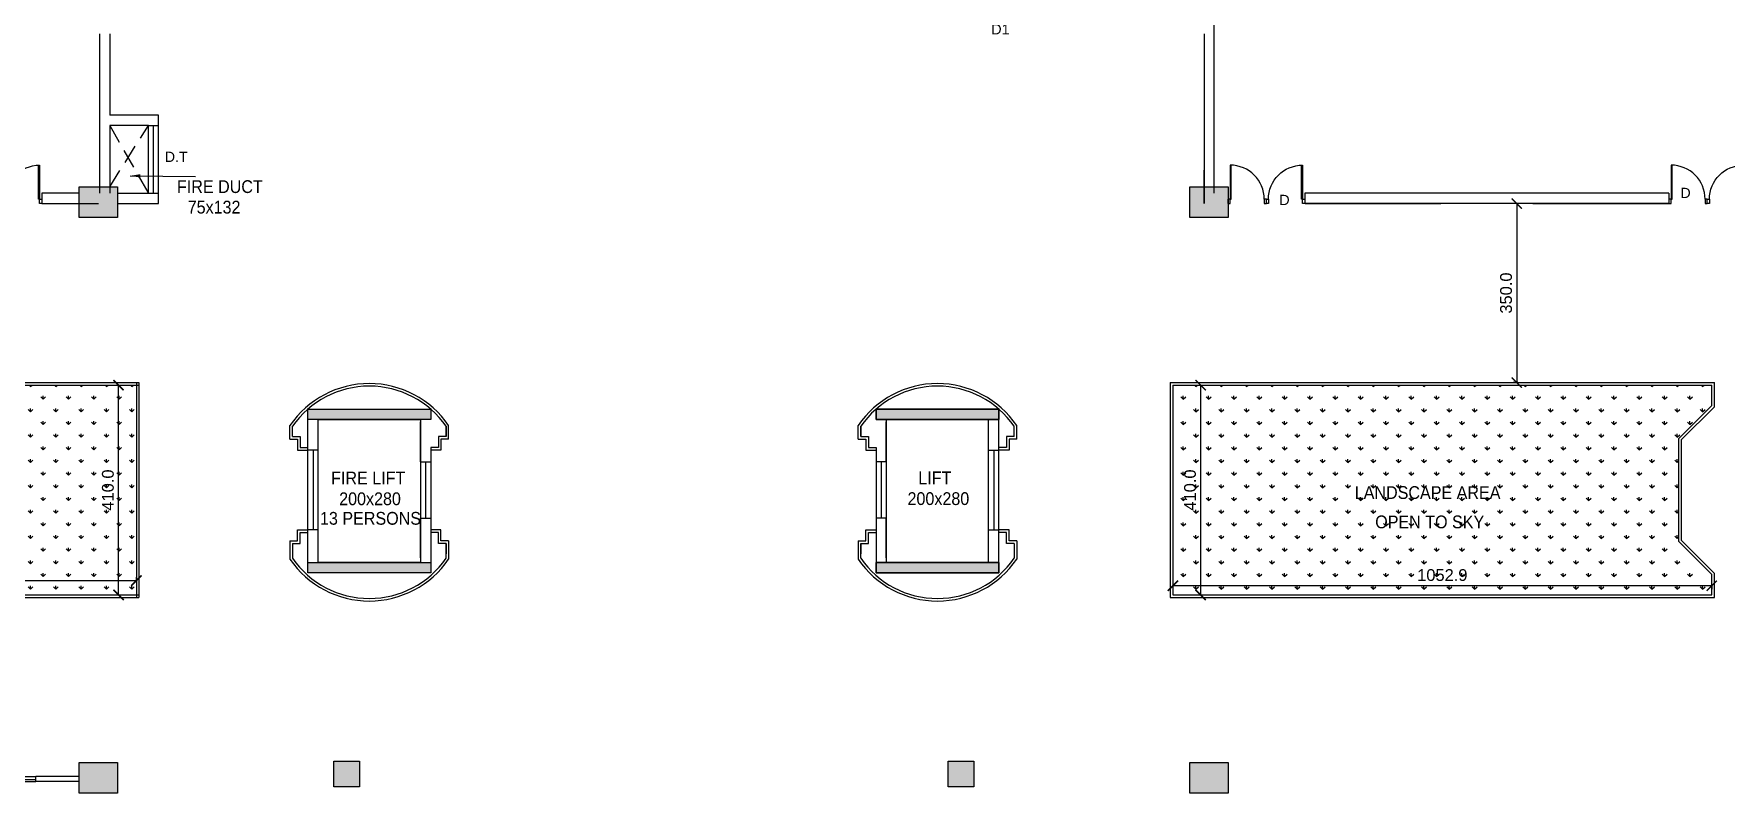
# Model space of a CAD drawing. Extents: x 53439 to 79867, y -144071 to -73305.
# Drawn here: x 64711 to 68017, y -126106 to -124622 of the extents above; entities that cross this region are included whole.
import ezdxf

# ---------------------------------------------------------------- set-up
doc = ezdxf.new("R2010")
doc.units = 0
doc.header["$LTSCALE"] = 0.1
doc.header["$MEASUREMENT"] = 0
doc.header["$PDMODE"] = 35
doc.header["$PDSIZE"] = -0.8
doc.linetypes.add('HIDDEN', pattern=[0.375, 0.25, -0.125])
doc.layers.get('0').update_dxf_attribs({"linetype": 'CONTINUOUS'})
doc.layers.get('DEFPOINTS').update_dxf_attribs({"linetype": 'CONTINUOUS'})
for name, color, linetype in [('DOOR', 30, 'CONTINUOUS'), ('HAT', 253, 'CONTINUOUS'), ('LAYER4', 130, 'CONTINUOUS'), ('TEXT', 7, 'CONTINUOUS'), ('THIN', 4, 'CONTINUOUS'), ('THIN_HA', 253, 'CONTINUOUS'), ('WALL', 6, 'CONTINUOUS'), ('WIN', 102, 'CONTINUOUS')]:
    doc.layers.add(name, color=color, linetype=linetype)
doc.styles.add('1MM', font='arial.ttf')
doc.styles.add('DIM', font='arial.ttf', dxfattribs={"width": 0.7, "height": 1})
doc.styles.add('DUTCH', font='arial.ttf')
doc.dimstyles.new('KRI', dxfattribs={"dimtxt": 23, "dimasz": 20, "dimexe": 7, "dimexo": 0, "dimgap": 9, "dimtad": 1, "dimdec": 1, "dimzin": 1, "dimtxsty": '1MM', "dimblk": 'ARCHTICK', "dimcen": 0.5, "dimclrd": 252, "dimclre": 252, "dimclrt": 7, "dimaunit": 1, "dimadec": 8, "dimazin": 3, "dimtfac": 1, "dimtdec": 1, "dimtmove": 0, "dimatfit": 3})
pattern_1 = [(90, (-33523.066, -111229.082), (-24.7487373, 24.7487373), [6.5625, -42.934975]), (45, (-33523.066, -111229.08), (-24.748737, 24.748737), [6.5625, -28.4375]), (135, (-33523.066, -111229.08), (-24.748737, -24.748737), [6.5625, -28.4375])]

# ---------------------------------------------------------------- blocks, each defined once
blk = doc.blocks.new('A$C764D24B9')
at = {"layer": 'DOOR'}
for points in [[(0.056, 0.111), (0.083, 0.111), (0.083, 1), (0.056, 1)], [(0, 0), (0.056, 0), (0.056, 0.111), (0, 0.111)], [(0.944, 0), (1, 0), (1, 0.111), (0.944, 0.111)]]:
    blk.add_lwpolyline(points, close=True, dxfattribs=at)
blk.add_arc((0.056, 0.111), 0.889, 0, 90, dxfattribs=at)
blk = doc.blocks.new('YTTU')
at = {"layer": 'THIN_HA', "linetype": 'CONTINUOUS', "ltscale": 0.1}
blk.add_hatch(color=2, dxfattribs=at).paths.add_polyline_path([(-6879.58, -1156.369), (-6878.83, -1156.369), (-6878.83, -1156.969), (-6879.58, -1156.969)])
at = {"layer": 'THIN_HA', "color": 2, "linetype": 'CONTINUOUS', "ltscale": 0.1}
blk.add_lwpolyline([(-6879.58, -1156.369), (-6878.83, -1156.369), (-6878.83, -1156.969), (-6879.58, -1156.969)], close=True, dxfattribs=at)
blk = doc.blocks.new('_ARCHTICK')
at = {"layer": 'WALL', "color": 0, "const_width": 0.15}
blk.add_lwpolyline([(-0.5, -0.5), (0.5, 0.5)], dxfattribs=at)
blk = doc.blocks.new('*D138')
at = {"layer": 'DEFPOINTS', "color": 0, "linetype": 'CONTINUOUS', "ltscale": 0.1}
for p in [(63981.6, -125693.3), (64911.5, -125690.4), (64911.5, -125693.3)]:
    blk.add_point(p, dxfattribs=at)
at = {"layer": 'WALL', "color": 252, "linetype": 'CONTINUOUS', "ltscale": 0.1}
for p, q in [((63981.6, -125693.3), (63981.6, -125683.4)), ((63981.6, -125690.4), (64911.5, -125690.4)), ((64911.5, -125693.3), (64911.5, -125683.4))]:
    blk.add_line(p, q, dxfattribs=at)
at = {"layer": 'WALL', "color": 252, "linetype": 'CONTINUOUS', "ltscale": 0.1, "xscale": 20, "yscale": 20, "zscale": 20, "rotation": 180}
blk.add_blockref('_ARCHTICK', (63981.6, -125690.4), dxfattribs=at)
at = {"layer": 'WALL', "color": 252, "linetype": 'CONTINUOUS', "ltscale": 0.1, "xscale": 20, "yscale": 20, "zscale": 20}
blk.add_blockref('_ARCHTICK', (64911.5, -125690.4), dxfattribs=at)
at = {"layer": 'WALL', "color": 7, "linetype": 'CONTINUOUS', "ltscale": 0.1, "insert": (64446.5, -125669.6), "char_height": 23, "attachment_point": 5, "style": '1MM'}
blk.add_mtext('929.9', dxfattribs=at)
blk = doc.blocks.new('*D139')
at = {"layer": 'DEFPOINTS', "color": 0, "linetype": 'CONTINUOUS', "ltscale": 0.1}
for p in [(64873.9, -125308.3), (64876.5, -125308.3), (64873.9, -125718.3)]:
    blk.add_point(p, dxfattribs=at)
at = {"layer": 'WALL', "color": 252, "linetype": 'CONTINUOUS', "ltscale": 0.1}
for p, q in [((64873.9, -125308.3), (64883.5, -125308.3)), ((64876.5, -125718.3), (64876.5, -125308.3)), ((64873.9, -125718.3), (64883.5, -125718.3))]:
    blk.add_line(p, q, dxfattribs=at)
at = {"layer": 'WALL', "color": 252, "linetype": 'CONTINUOUS', "ltscale": 0.1, "xscale": 20, "yscale": 20, "zscale": 20}
for p, rotation in [((64876.5, -125308.3), 90), ((64876.5, -125718.3), 270)]:
    blk.add_blockref('_ARCHTICK', p, dxfattribs=dict(at, rotation=rotation))
at = {"layer": 'WALL', "color": 7, "linetype": 'CONTINUOUS', "ltscale": 0.1, "insert": (64855.8, -125513.3), "char_height": 23, "attachment_point": 5, "rotation": 90, "style": '1MM'}
blk.add_mtext('410.0', dxfattribs=at)
blk = doc.blocks.new('*D140')
at = {"layer": 'DEFPOINTS', "color": 0, "linetype": 'CONTINUOUS', "ltscale": 0.1}
for p in [(66936.5, -125698.3, 9.3), (66936.5, -125700.3), (67989.4, -125698.3, 4.6)]:
    blk.add_point(p, dxfattribs=at)
at = {"layer": 'WALL', "color": 252, "linetype": 'CONTINUOUS', "ltscale": 0.1}
for p, q in [((66936.5, -125698.3), (66936.5, -125707.3)), ((67989.4, -125700.3), (66936.5, -125700.3)), ((67989.4, -125698.3), (67989.4, -125707.3))]:
    blk.add_line(p, q, dxfattribs=at)
at = {"layer": 'WALL', "color": 252, "linetype": 'CONTINUOUS', "ltscale": 0.1, "xscale": 20, "yscale": 20, "zscale": 20, "rotation": 180}
blk.add_blockref('_ARCHTICK', (66936.5, -125700.3), dxfattribs=at)
at = {"layer": 'WALL', "color": 252, "linetype": 'CONTINUOUS', "ltscale": 0.1, "xscale": 20, "yscale": 20, "zscale": 20}
blk.add_blockref('_ARCHTICK', (67989.4, -125700.3), dxfattribs=at)
at = {"layer": 'WALL', "color": 7, "linetype": 'CONTINUOUS', "ltscale": 0.1, "insert": (67462.9, -125679.6), "char_height": 23, "attachment_point": 5, "style": '1MM'}
blk.add_mtext('1052.9', dxfattribs=at)
blk = doc.blocks.new('*D141')
at = {"layer": 'DEFPOINTS', "color": 0, "linetype": 'CONTINUOUS', "ltscale": 0.1}
for p in [(66980.6, -125308.3, 9.3), (66980.6, -125718.3, 9.3), (66990.7, -125718.3)]:
    blk.add_point(p, dxfattribs=at)
at = {"layer": 'WALL', "color": 252, "linetype": 'CONTINUOUS', "ltscale": 0.1}
for p, q in [((66980.6, -125308.3), (66997.7, -125308.3)), ((66990.7, -125308.3), (66990.7, -125718.3)), ((66980.6, -125718.3), (66997.7, -125718.3))]:
    blk.add_line(p, q, dxfattribs=at)
at = {"layer": 'WALL', "color": 252, "linetype": 'CONTINUOUS', "ltscale": 0.1, "xscale": 20, "yscale": 20, "zscale": 20}
for p, rotation in [((66990.7, -125308.3), 90), ((66990.7, -125718.3), 270)]:
    blk.add_blockref('_ARCHTICK', p, dxfattribs=dict(at, rotation=rotation))
at = {"layer": 'WALL', "color": 7, "linetype": 'CONTINUOUS', "ltscale": 0.1, "insert": (66970, -125513.3), "char_height": 23, "attachment_point": 5, "rotation": 90, "style": '1MM'}
blk.add_mtext('410.0', dxfattribs=at)
blk = doc.blocks.new('*D145')
at = {"layer": 'DEFPOINTS', "color": 0, "linetype": 'CONTINUOUS', "ltscale": 0.1}
for p in [(67610.4, -124953.3), (67608.3, -125303.3), (67610.4, -125303.3, 9.3)]:
    blk.add_point(p, dxfattribs=at)
at = {"layer": 'WALL', "color": 252, "linetype": 'CONTINUOUS', "ltscale": 0.1}
for p, q in [((67610.4, -124953.3), (67601.3, -124953.3)), ((67608.3, -124953.3), (67608.3, -125303.3)), ((67610.4, -125303.3), (67601.3, -125303.3))]:
    blk.add_line(p, q, dxfattribs=at)
at = {"layer": 'WALL', "color": 252, "linetype": 'CONTINUOUS', "ltscale": 0.1, "xscale": 20, "yscale": 20, "zscale": 20}
for p, rotation in [((67608.3, -124953.3), 90), ((67608.3, -125303.3), 270)]:
    blk.add_blockref('_ARCHTICK', p, dxfattribs=dict(at, rotation=rotation))
at = {"layer": 'WALL', "color": 7, "linetype": 'CONTINUOUS', "ltscale": 0.1, "insert": (67587.5, -125128.3), "char_height": 23, "attachment_point": 5, "rotation": 90, "style": '1MM'}
blk.add_mtext('350.0', dxfattribs=at)

msp = doc.modelspace()

# ---------------------------------------------------------------- hatches: boundary and pattern name
at = {"layer": 'HAT', "linetype": 'CONTINUOUS', "ltscale": 0.1}
h = msp.add_hatch(dxfattribs=at)
h.set_pattern_fill('GRASS', color=3, scale=35, style=0)
h.set_pattern_definition(pattern_1)
h.paths.add_polyline_path([(64837.31, -125308.28), (63981.56, -125308.28), (63981.56, -125348.28), (64046.56, -125413.28), (64046.56, -125613.28), (63981.56, -125678.28), (63981.56, -125718.28), (64837.31, -125718.28)])
h.paths.add_polyline_path([(64401.94, -125652.13), (64491.1, -125652.13), (64491.1, -125687.11), (64401.94, -125687.11)], flags=24)
h.paths.add_polyline_path([(64328.02, -125588.15), (64554.05, -125588.15), (64554.05, -125549.35), (64328.02, -125549.35)], flags=24)
h.paths.add_polyline_path([(64293.72, -125530.56), (64591.43, -125530.56), (64591.43, -125491.78), (64293.72, -125491.78)], flags=24)
h = msp.add_hatch(dxfattribs=at)
h.set_pattern_fill('GRASS', color=3, scale=35, style=0)
h.set_pattern_definition(pattern_1)
h.paths.add_polyline_path([(64911.48, -125308.28), (64837.31, -125308.28), (64837.31, -125718.28), (64911.48, -125718.28)])
h.paths.add_polyline_path([(64838.3, -125558.26), (64838.3, -125468.3), (64873.29, -125468.3), (64873.29, -125558.26)], flags=24)
h = msp.add_hatch(dxfattribs=at)
h.set_pattern_fill('GRASS', color=3, scale=35, style=0)
h.set_pattern_definition(pattern_1)
h.paths.add_polyline_path([(67924.42, -125413.28), (67989.42, -125348.28), (67989.42, -125308.28), (67007.31, -125308.28), (67007.31, -125718.28), (67989.42, -125718.28), (67989.42, -125678.28), (67924.42, -125613.28)])
h.paths.add_polyline_path([(67007.31, -125308.28), (66936.48, -125308.28), (66936.48, -125718.28), (67007.31, -125718.28)])
h.paths.add_polyline_path([(67410.52, -125662.09), (67515.38, -125662.09), (67515.38, -125697.08), (67410.52, -125697.08)], flags=24)
h.paths.add_polyline_path([(67325.27, -125594.98), (67551.3, -125594.98), (67551.3, -125556.18), (67325.27, -125556.18)], flags=24)
h.paths.add_polyline_path([(67285.33, -125537.63), (67583.04, -125537.63), (67583.04, -125498.85), (67285.33, -125498.85)], flags=24)
h.paths.add_polyline_path([(66952.5, -125558.26), (66952.5, -125468.3), (66987.48, -125468.3), (66987.48, -125558.26)], flags=24)
at = {"layer": 'THIN_HA', "linetype": 'CONTINUOUS', "ltscale": 0.1}
for points in [[(65486.48, -125355.21), (65486.48, -125375.21), (65246.48, -125375.21), (65246.48, -125355.21)], [(66596.48, -125355.21), (66596.48, -125375.21), (66356.48, -125375.21), (66356.48, -125355.21)], [(65486.48, -125655.21), (65486.48, -125675.21), (65246.48, -125675.21), (65246.48, -125655.21)], [(66596.48, -125655.21), (66596.48, -125675.21), (66356.48, -125675.21), (66356.48, -125655.21)], [(65297.31, -126043.28), (65347.31, -126043.28), (65347.31, -126093.28), (65297.31, -126093.28)], [(66497.31, -126043.28), (66547.31, -126043.28), (66547.31, -126093.28), (66497.31, -126093.28)]]:
    msp.add_hatch(color=2, dxfattribs=at).paths.add_polyline_path(points)
at = {"layer": 'WALL', "linetype": 'CONTINUOUS', "ltscale": 0.1}
for points in [[(66596.48, -125355.21), (66356.48, -125355.21), (66356.48, -125375.21), (66596.48, -125375.21)], [(65246.48, -125655.21), (65486.48, -125655.21), (65486.48, -125675.21), (65246.48, -125675.21)], [(66596.48, -125655.21), (66356.48, -125655.21), (66356.48, -125675.21), (66596.48, -125675.21)]]:
    msp.add_hatch(color=4, dxfattribs=at).paths.add_polyline_path(points)

# ---------------------------------------------------------------- linework, layer by layer
at = {"layer": 'DOOR', "linetype": 'HIDDEN', "ltscale": 1500}
for p, q in [((64859.31, -124800.78), (64934.81, -124933.28)), ((64859.31, -124920.78), (64934.81, -124800.78))]:
    msp.add_line(p, q, dxfattribs=at)
at = {"layer": 'HAT', "color": 5, "linetype": 'CONTINUOUS', "ltscale": 0.1}
for p, q in [((64934.81, -124933.28), (64934.81, -124800.78)), ((64944.81, -124933.28), (64944.81, -124800.78)), ((64954.81, -124933.28), (64954.81, -124800.78))]:
    msp.add_line(p, q, dxfattribs=at)
at = {"layer": 'LAYER4', "linetype": 'CONTINUOUS', "ltscale": 0.1}
for p, q in [((63976.56, -125303.28), (64916.48, -125303.28)), ((63981.56, -125308.28), (64916.48, -125308.28)), ((64911.48, -125303.28), (64911.48, -125723.28)), ((64916.48, -125303.28), (64916.48, -125723.28)), ((66931.48, -125303.28, 9.26), (67994.42, -125303.28, 9.26)), ((66931.48, -125303.28, 9.26), (66931.48, -125723.28, 9.26)), ((66936.48, -125308.28, 9.26), (67989.42, -125308.28, 9.26)), ((66936.48, -125308.28, 9.26), (66936.48, -125718.28, 9.26)), ((67989.42, -125348.28, 4.63), (67989.42, -125308.28, 4.63)), ((67994.42, -125350.35, 4.63), (67994.42, -125303.28, 4.63)), ((67989.42, -125348.28, 4.63), (67924.42, -125413.28, 4.63)), ((67994.42, -125350.35, 4.63), (67929.42, -125415.35, 4.63)), ((67924.42, -125413.28, 4.63), (67924.42, -125613.28, 4.63)), ((67929.42, -125415.35, 4.63), (67929.42, -125611.21, 4.63)), ((67989.42, -125678.28, 4.63), (67924.42, -125613.28, 4.63)), ((67994.42, -125676.21, 4.63), (67929.42, -125611.21, 4.63)), ((67989.42, -125718.28, 4.63), (67989.42, -125678.28, 4.63)), ((67994.42, -125723.28, 4.63), (67994.42, -125676.21, 4.63)), ((63976.56, -125723.28), (64916.48, -125723.28)), ((63981.56, -125718.28), (64916.48, -125718.28)), ((66931.48, -125723.28, 9.26), (67994.42, -125723.28, 9.26)), ((66936.48, -125718.28, 9.26), (67989.42, -125718.28, 9.26))]:
    msp.add_line(p, q, dxfattribs=at)
at = {"layer": 'LAYER4', "color": 7, "linetype": 'CONTINUOUS', "ltscale": 0.1}
msp.add_line((64799.81, -126073.28), (64744.81, -126073.28), dxfattribs=at)
msp.add_line((64799.81, -126073.28), (64744.81, -126073.28), dxfattribs=at)
at = {"layer": 'THIN', "linetype": 'CONTINUOUS', "ltscale": 0.1}
for p, q in [((65466.48, -125458.28, 9.26), (65466.48, -125568.28, 9.26)), ((65476.48, -125458.28), (65476.48, -125568.28)), ((65486.48, -125458.28, 9.26), (65486.48, -125568.28, 9.26)), ((66356.48, -125458.28, 9.26), (66356.48, -125568.28, 9.26)), ((66366.48, -125458.28, 9.26), (66366.48, -125568.28, 9.26)), ((66376.48, -125458.28, 9.26), (66376.48, -125568.28, 9.26))]:
    msp.add_line(p, q, dxfattribs=at)
at = {"layer": 'THIN_HA', "color": 2, "linetype": 'CONTINUOUS', "ltscale": 0.1}
for points, elevation in [([(65486.48, -125355.21), (65486.48, -125375.21), (65246.48, -125375.21), (65246.48, -125355.21)], 9.26), ([(66596.48, -125355.21), (66596.48, -125375.21), (66356.48, -125375.21), (66356.48, -125355.21)], 9.26), ([(65486.48, -125655.21), (65486.48, -125675.21), (65246.48, -125675.21), (65246.48, -125655.21)], 9.26), ([(66596.48, -125655.21), (66596.48, -125675.21), (66356.48, -125675.21), (66356.48, -125655.21)], 9.26), ([(65297.31, -126043.28), (65347.31, -126043.28), (65347.31, -126093.28), (65297.31, -126093.28)], 0), ([(66497.31, -126043.28), (66547.31, -126043.28), (66547.31, -126093.28), (66497.31, -126093.28)], 0)]:
    msp.add_lwpolyline(points, close=True, dxfattribs=dict(at, elevation=elevation))
at = {"layer": 'WALL', "linetype": 'CONTINUOUS', "ltscale": 0.1}
for p, q in [((67017.31, -124933.28), (67017.31, -123465.78)), ((67017.31, -124933.28, 0), (67017.31, -123473.28, 0)), ((67017.31, -124868.69, 0), (67017.31, -123873.28, 0)), ((64839.31, -124621.62), (64839.31, -124933.28)), ((64859.31, -124621.62), (64859.31, -124780.78)), ((66997.31, -124621.62, 0), (66997.31, -124953.28, 0)), ((64954.81, -124780.78), (64859.31, -124780.78)), ((64954.81, -124800.78), (64954.81, -124780.78)), ((64859.31, -124800.78), (64859.31, -124933.28)), ((64934.81, -124800.78), (64859.31, -124800.78)), ((64934.81, -124800.78), (64954.81, -124800.78)), ((66997.31, -124953.28), (66997.31, -124887.88)), ((66997.31, -124933.28), (66997.31, -124887.88)), ((67017.31, -124933.28), (67017.31, -124887.88)), ((64799.81, -124933.28, 0), (64726.38, -124933.28, 0)), ((64799.81, -124933.28, 0), (64726.38, -124933.28, 0)), ((64726.38, -124933.28), (64726.38, -124953.28)), ((64799.81, -124933.28), (64785.04, -124933.28)), ((64874.81, -124933.28), (64934.81, -124933.28)), ((64934.81, -124933.28), (64954.81, -124933.28)), ((64954.81, -124953.28), (64954.81, -124933.28)), ((67905.56, -124933.28), (67194.07, -124933.28)), ((67194.07, -124933.28), (67194.07, -124953.28)), ((67459.81, -124933.28), (67194.81, -124933.28)), ((67904.81, -124933.28), (67639.81, -124933.28)), ((67905.56, -124933.28), (67905.56, -124953.28)), ((64785.04, -124953.28, 0), (64799.81, -124953.28, 0)), ((64874.81, -124953.28), (64954.81, -124953.28)), ((67905.56, -124953.28), (67194.07, -124953.28)), ((67905.56, -124953.28), (67194.07, -124953.28)), ((67194.81, -124953.28, 0), (67459.81, -124953.28, 0)), ((67639.81, -124953.28, 0), (67904.81, -124953.28, 0)), ((65246.48, -125675.21, 9.26), (65246.48, -125355.21, 9.26)), ((65246.48, -125355.21, 9.26), (65486.48, -125355.21, 9.26)), ((65486.48, -125355.21, 9.26), (65486.48, -125375.21, 9.26)), ((65211.48, -125413.76, 9.26), (65211.48, -125387.21, 9.26)), ((65216.48, -125408.76, 9.26), (65216.48, -125388.76, 9.26)), ((65216.48, -125408.76), (65231.48, -125408.76)), ((65231.48, -125408.76), (65231.48, -125430.21)), ((65466.48, -125458.28, 9.26), (65466.48, -125380.78, 9.26)), ((65516.48, -125408.76, 9.26), (65501.48, -125408.76, 9.26)), ((65501.48, -125408.76, 9.26), (65501.48, -125430.21, 9.26)), ((65516.48, -125408.76, 9.26), (65516.48, -125388.76, 9.26)), ((65516.48, -125388.76, 9.26), (65516.48, -125408.76, 9.26)), ((65521.48, -125413.76, 9.26), (65521.48, -125387.21, 9.26)), ((66321.48, -125413.76), (66321.48, -125387.21)), ((66326.48, -125408.76), (66326.48, -125388.76)), ((66326.48, -125388.76), (66326.48, -125408.76)), ((66326.48, -125408.76), (66341.48, -125408.76)), ((66341.48, -125408.76), (66341.48, -125430.21)), ((66376.48, -125458.28, 9.26), (66376.48, -125380.78, 9.26)), ((66626.48, -125408.76), (66611.48, -125408.76)), ((66611.48, -125408.76), (66611.48, -125430.21)), ((66626.48, -125408.76), (66626.48, -125388.76)), ((66631.48, -125413.76), (66631.48, -125387.21)), ((65211.48, -125413.76), (65226.48, -125413.76)), ((65226.48, -125413.76), (65226.48, -125435.21)), ((65226.48, -125435.21), (65246.48, -125435.21)), ((65231.48, -125430.21), (65246.48, -125430.21)), ((65266.48, -125435.21), (65246.48, -125435.21)), ((65256.48, -125435.21), (65256.48, -125591.35)), ((65501.48, -125430.21, 9.26), (65486.48, -125430.21, 9.26)), ((65506.48, -125435.21, 9.26), (65486.48, -125435.21, 9.26)), ((65521.48, -125413.76, 9.26), (65506.48, -125413.76, 9.26)), ((65506.48, -125413.76, 9.26), (65506.48, -125435.21, 9.26)), ((66321.48, -125413.76), (66336.48, -125413.76)), ((66336.48, -125413.76), (66336.48, -125435.21)), ((66336.48, -125435.21), (66356.48, -125435.21)), ((66341.48, -125430.21), (66356.48, -125430.21)), ((66576.48, -125435.21, 9.26), (66596.48, -125435.21, 9.26)), ((66586.48, -125435.21, 9.26), (66586.48, -125591.35, 9.26)), ((66611.48, -125430.21), (66596.48, -125430.21)), ((66616.48, -125435.21), (66596.48, -125435.21)), ((66631.48, -125413.76), (66616.48, -125413.76)), ((66616.48, -125413.76), (66616.48, -125435.21)), ((65466.48, -125458.28, 9.26), (65486.48, -125458.28, 9.26)), ((66376.48, -125458.28, 9.26), (66356.48, -125458.28, 9.26)), ((65466.48, -125645.78, 9.26), (65466.48, -125568.28, 9.26)), ((65466.48, -125568.28, 9.26), (65486.48, -125568.28, 9.26)), ((65486.48, -125568.28, 9.26), (65486.48, -125675.21, 9.26)), ((66376.48, -125568.28, 9.26), (66356.48, -125568.28, 9.26)), ((66376.48, -125645.78, 9.26), (66376.48, -125568.28, 9.26)), ((65226.48, -125591.35), (65246.48, -125591.35)), ((65226.48, -125612.81), (65226.48, -125591.35)), ((65231.48, -125596.35), (65246.48, -125596.35)), ((65231.48, -125617.81), (65231.48, -125596.35)), ((65266.48, -125591.35), (65246.48, -125591.35)), ((65506.48, -125591.35, 9.26), (65486.48, -125591.35, 9.26)), ((65501.48, -125596.35, 9.26), (65486.48, -125596.35, 9.26)), ((65501.48, -125617.81, 9.26), (65501.48, -125596.35, 9.26)), ((65506.48, -125612.81, 9.26), (65506.48, -125591.35, 9.26)), ((66336.48, -125591.35), (66356.48, -125591.35)), ((66336.48, -125612.81), (66336.48, -125591.35)), ((66341.48, -125596.35), (66356.48, -125596.35)), ((66341.48, -125617.81), (66341.48, -125596.35)), ((66576.48, -125591.35), (66596.48, -125591.35)), ((66616.48, -125591.35), (66596.48, -125591.35)), ((66611.48, -125596.35), (66596.48, -125596.35)), ((66611.48, -125617.81), (66611.48, -125596.35)), ((66616.48, -125612.81), (66616.48, -125591.35)), ((65211.48, -125612.81, 9.26), (65211.48, -125648.22, 9.26)), ((65211.48, -125612.81), (65226.48, -125612.81)), ((65216.48, -125617.81, 9.26), (65216.48, -125646.66, 9.26)), ((65216.48, -125617.81), (65231.48, -125617.81)), ((65516.48, -125617.81, 9.26), (65501.48, -125617.81, 9.26)), ((65521.48, -125612.81, 9.26), (65506.48, -125612.81, 9.26)), ((65516.48, -125617.81, 9.26), (65516.48, -125637.81, 9.26)), ((65516.48, -125646.66, 9.26), (65516.48, -125617.81, 9.26)), ((65521.48, -125612.81, 9.26), (65521.48, -125648.22, 9.26)), ((66321.48, -125612.81), (66321.48, -125648.22)), ((66321.48, -125612.81), (66336.48, -125612.81)), ((66326.48, -125617.81), (66326.48, -125637.81)), ((66326.48, -125646.66), (66326.48, -125617.81)), ((66326.48, -125617.81), (66341.48, -125617.81)), ((66626.48, -125617.81), (66611.48, -125617.81)), ((66631.48, -125612.81), (66616.48, -125612.81)), ((66626.48, -125617.81), (66626.48, -125646.66)), ((66631.48, -125612.81), (66631.48, -125648.22)), ((65486.48, -125675.21, 9.26), (65246.48, -125675.21, 9.26)), ((64799.81, -126073.28), (64714.81, -126073.28)), ((64799.81, -126073.28), (64714.81, -126073.28)), ((64714.81, -126083.28, 0), (64714.81, -126073.28, 0)), ((64799.81, -126083.28), (64714.81, -126083.28)), ((64799.81, -126073.28), (64744.81, -126073.28))]:
    msp.add_line(p, q, dxfattribs=at)
for points in [[(64726.38, -124953.28), (64837.31, -124953.28)], [(64714.81, -126083.28), (64714.81, -126073.28)]]:
    msp.add_lwpolyline(points, dxfattribs=at)
at = {"layer": 'WALL', "linetype": 'CONTINUOUS', "ltscale": 0.1, "elevation": 9.26}
for points in [[(65466.48, -125568.28), (65466.48, -125655.21), (65266.48, -125655.21), (65266.48, -125375.21), (65466.48, -125375.21), (65466.48, -125458.28)], [(66356.48, -125568.28), (66356.48, -125675.21), (66596.48, -125675.21), (66596.48, -125355.21), (66356.48, -125355.21), (66356.48, -125375.21)], [(66376.48, -125568.28), (66376.48, -125655.21), (66576.48, -125655.21), (66576.48, -125375.21), (66376.48, -125375.21), (66376.48, -125458.28)], [(65466.48, -125413.28), (65466.48, -125380.18)], [(66376.48, -125413.28), (66376.48, -125380.18)], [(65486.48, -125430.21), (65486.48, -125458.28)], [(66356.48, -125430.21), (66356.48, -125458.28)]]:
    msp.add_lwpolyline(points, dxfattribs=at)
at = {"layer": 'WALL', "color": 4, "linetype": 'CONTINUOUS', "ltscale": 0.1, "elevation": 9.26}
for points in [[(66596.48, -125355.21), (66356.48, -125355.21), (66356.48, -125375.21), (66596.48, -125375.21)], [(65246.48, -125655.21), (65486.48, -125655.21), (65486.48, -125675.21), (65246.48, -125675.21)], [(66596.48, -125655.21), (66356.48, -125655.21), (66356.48, -125675.21), (66596.48, -125675.21)]]:
    msp.add_lwpolyline(points, close=True, dxfattribs=at)
at = {"layer": 'WALL', "linetype": 'CONTINUOUS', "ltscale": 0.1}
for centre, radius, start, end in [((65366.48, -125492.71, 9.26), 187.5, 34.24217, 145.75783), ((65366.48, -125492.71, 9.26), 182.5, 34.72276, 145.27724), ((66476.48, -125492.71, 9.26), 187.5, 34.24217, 145.75783), ((66476.48, -125492.71, 9.26), 182.5, 34.72276, 145.27724), ((65366.48, -125542.71, 9.26), 187.5, 214.24217, 325.75783), ((65366.48, -125542.71, 9.26), 182.5, 214.72276, 325.27724), ((66476.48, -125542.71, 9.26), 187.5, 214.24217, 325.75783), ((66476.48, -125542.71, 9.26), 182.5, 214.72276, 325.27724)]:
    msp.add_arc(centre, radius, start, end, dxfattribs=at)
at = {"layer": 'WIN'}
for p, q in [((64534.81, -126073.28, 0), (64714.81, -126073.28, 0)), ((64534.81, -126079.1, 0), (64714.81, -126079.1, 0)), ((64534.81, -126083.28, 0), (64714.81, -126083.28, 0))]:
    msp.add_line(p, q, dxfattribs=at)

# ---------------------------------------------------------------- block references
at = {"layer": 'THIN_HA', "color": 2, "linetype": 'CONTINUOUS', "xscale": 100, "yscale": 100, "zscale": 100}
for p in [(752757.78, -9283.87, 0), (754927.78, -9283.87, 0), (752757.78, -10408.87, 0), (754927.78, -10408.87, 0)]:
    msp.add_blockref('YTTU', p, dxfattribs=at)
at = {"layer": 'WALL', "linetype": 'CONTINUOUS', "ltscale": 0.1, "extrusion": (0, 0, -1)}
for p, xscale, yscale, zscale in [((-64726.38, -124953.28), 75.00000000116415, 75.00000000116415, -75.00000000109135), ((-67194.07, -124953.28), 75.00000000116415, 75.00000000116415, -75.00000000109135), ((-67905.56, -124953.28), -75.00000000116415, 75.0000000010914, -75.00000000116415)]:
    msp.add_blockref('A$C764D24B9', p, dxfattribs=dict(at, xscale=xscale, yscale=yscale, zscale=zscale))
at = {"layer": 'WALL', "linetype": 'CONTINUOUS', "ltscale": 0.1}
for p, xscale, yscale, zscale in [((67044.07, -124953.28), 75.00000000116415, 75.00000000116415, 75.00000000116415), ((68055.56, -124953.28), -75.00000000116415, 75.0000000010914, 75.00000000109135)]:
    msp.add_blockref('A$C764D24B9', p, dxfattribs=dict(at, xscale=xscale, yscale=yscale, zscale=zscale))

# ---------------------------------------------------------------- texts
at = {"style": 'DIM'}
for s, p in [('D1', (66581.67, -124622.72)), ('D.T', (64966.81, -124872.01)), ('D', (67144.38, -124956.27, 0)), ('D', (67927.91, -124942.56, 0))]:
    msp.add_text(s, height=20, dxfattribs=at).set_placement(p)
at = {"layer": 'TEXT', "style": 'DUTCH', "width": 0.9}
for s, p in [('FIRE DUCT', (64990.71, -124932.76, 0)), ('75x132', (65011.66, -124972.83, 0)), ('LIFT', (66439.02, -125502.06, 0)), ('LANDSCAPE AREA', (67291.79, -125530.74, 0)), ('200x280', (66418.02, -125542.56, 0)), ('OPEN TO SKY', (67331.74, -125588.09))]:
    msp.add_text(s, height=25, dxfattribs=at).set_placement(p)
at = {"layer": 'TEXT', "color": 1, "style": 'DUTCH', "width": 0.9}
for s, p in [('FIRE LIFT', (65291.92, -125502.37, 0)), ('200x280', (65307.59, -125542.87, 0)), ('13 PERSONS', (65270.13, -125581.1, -10.81))]:
    msp.add_text(s, height=25, dxfattribs=at).set_placement(p)

# ---------------------------------------------------------------- dimensions: what is measured, and where the dimension line sits
at = {"layer": 'WALL', "linetype": 'CONTINUOUS', "ltscale": 0.1}
for base, p1, p2, picture, middle in [((67608.3, -125303.28), (67610.4, -124953.28), (67610.4, -125303.28, 9.26), '*D145', (67587.55, -125128.28)), ((64876.54, -125308.28), (64873.95, -125718.28), (64873.95, -125308.28), '*D139', (64855.8, -125513.28)), ((66990.73, -125718.28), (66980.6, -125308.28, 9.26), (66980.6, -125718.28, 9.26), '*D141', (66969.99, -125513.28))]:
    dim = msp.add_linear_dim(base=base, p1=p1, p2=p2, angle=90, dimstyle='KRI', dxfattribs=at)
    dim.commit()
    dim.dimension.update_dxf_attribs({"geometry": picture, "text_midpoint": middle})
for base, p1, p2, picture, middle in [((64911.48, -125690.36), (63981.56, -125693.28), (64911.48, -125693.28), '*D138', (64446.52, -125669.62)), ((66936.48, -125700.33), (67989.42, -125698.28, 4.63), (66936.48, -125698.28, 9.26), '*D140', (67462.95, -125679.58))]:
    dim = msp.add_linear_dim(base=base, p1=p1, p2=p2, dimstyle='KRI', dxfattribs=at)
    dim.commit()
    dim.dimension.update_dxf_attribs({"geometry": picture, "text_midpoint": middle})

# ---------------------------------------------------------------- leaders
msp.add_leader([(64899.12, -124899.1), (65027.19, -124900.29)], dimstyle='KRI', override={"dimgap": 9, "dimtad": 0, "dimfxl": 0}, dxfattribs=at)

doc.saveas('drawing.dxf')
